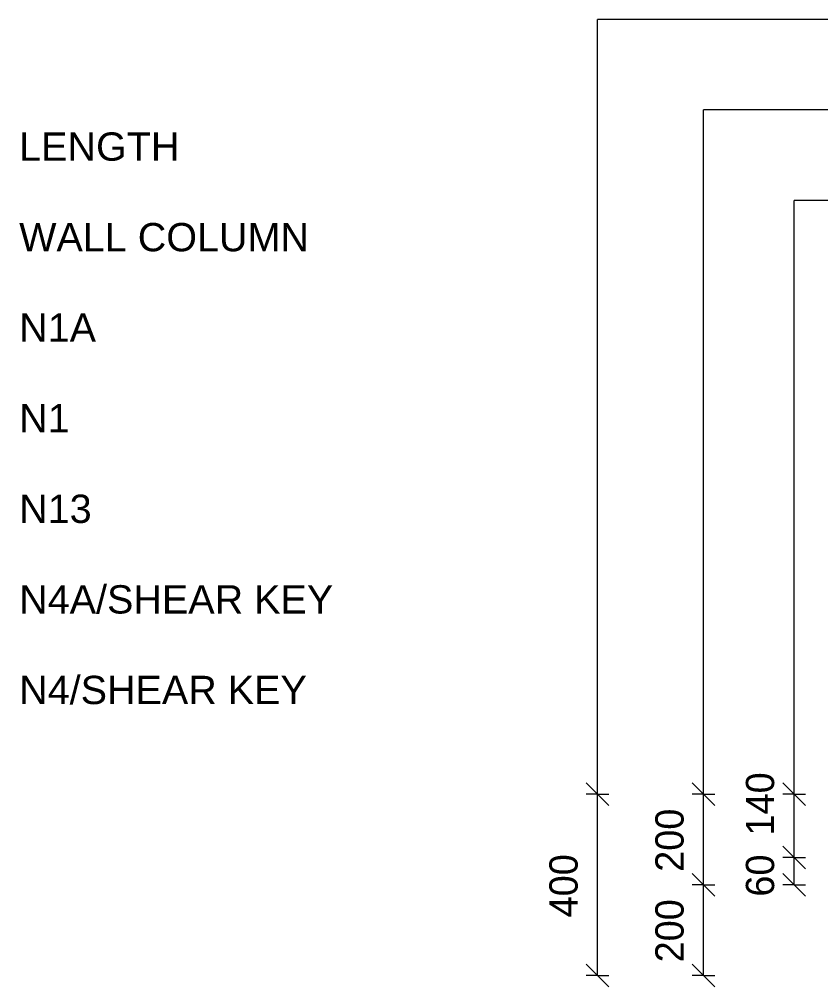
# Model space of a CAD drawing. Header units: millimetres. Extents: x -2992 to 12313, y -2035 to 19954.
# Drawn here: x 1406 to 3177, y 17710 to 19846 of the extents above; entities that cross this region are included whole.
import ezdxf

# ---------------------------------------------------------------- set-up
doc = ezdxf.new("R2010")
doc.units = ezdxf.units.MM
for name, color, linetype, lineweight in [('A-ANNO-DIMS', 211, 'Continuous', 9), ('A-ANNO-DIMS-25', 211, 'Continuous', 9), ('A-DETL-MBND', 5, 'Continuous', 18), ('G-ANNO-TEXT', 231, 'Continuous', 9)]:
    doc.layers.add(name, color=color, linetype=linetype, lineweight=lineweight)
doc.styles.add('Arial_1', font='arial.ttf', dxfattribs={"height": 62.5})
doc.styles.add('Nirmala UI Semilight_1', font='NirmalaS.ttf', dxfattribs={"height": 62.5})
doc.dimstyles.new('Arrow_Filled_-_2_5_NI_UI', dxfattribs={"dimscale": 304.8, "dimtxt": 65.460247, "dimasz": 0.164042, "dimexe": 0.082021, "dimexo": 0.0625, "dimgap": 0.082021, "dimtad": 1, "dimdec": 4, "dimzin": 0, "dimdsep": 46, "dimtxsty": 'Nirmala UI Semilight_1', "dimblk1": 'OBLIQUE', "dimblk2": 'OBLIQUE', "dimsah": 1, "dimcen": 0.09, "dimazin": 0, "dimtfac": 1, "dimtdec": 4, "dimtix": 1, "dimtmove": 0, "dimatfit": 3, "dimfxl": 0.082021, "dimfxlon": 1, "dimtvp": 1, "dimtolj": 1, "dimtzin": 0, "dimarcsym": 2})
doc.dimstyles.new('Arrow_Filled_-_2_5_NI_UI_1', dxfattribs={"dimscale": 304.8, "dimtxt": 65.460247, "dimasz": 0.164042, "dimexe": 0.082021, "dimexo": 0.0625, "dimgap": 0.082021, "dimtad": 1, "dimdec": 4, "dimzin": 0, "dimdsep": 46, "dimtxsty": 'Nirmala UI Semilight_1', "dimblk1": 'OBLIQUE', "dimblk2": 'OBLIQUE', "dimsah": 1, "dimcen": 0.09, "dimazin": 0, "dimtfac": 1, "dimtdec": 4, "dimtix": 1, "dimtmove": 2, "dimatfit": 3, "dimfxl": 0.082021, "dimfxlon": 1, "dimtvp": 1, "dimtolj": 1, "dimtzin": 0, "dimarcsym": 2})

# ---------------------------------------------------------------- blocks, each defined once
blk = doc.blocks.new('DIMBLOCK59-Elevation Top Copy 1')
at = {"layer": 'A-ANNO-DIMS-25'}
for p, q in [((3117.9, 17995.4), (3092.9, 18020.4)), ((3117.9, 17995.4), (3092.9, 17995.4)), ((3117.9, 17935.4), (3117.9, 17995.4)), ((3117.9, 17995.4), (3142.9, 17970.4)), ((3117.9, 17995.4), (3142.9, 17995.4)), ((3117.9, 17935.4), (3092.9, 17960.4)), ((3117.9, 17935.4), (3092.9, 17935.4)), ((3117.9, 17935.4), (3142.9, 17910.4)), ((3117.9, 17935.4), (3142.9, 17935.4))]:
    blk.add_line(p, q, dxfattribs=at)
at = {"layer": 'A-ANNO-DIMS-25', "color": 0, "insert": (3011.4, 17909.2), "char_height": 62.5, "width": 114.258, "attachment_point": 1, "rotation": 90, "line_spacing_factor": 1.142579, "style": 'Nirmala UI Semilight_1'}
blk.add_mtext('60', dxfattribs=at)
blk = doc.blocks.new('_Oblique')
at = {"color": 0, "linetype": 'ByBlock', "lineweight": -2}
blk.add_line((-0.5, -0.5), (0.5, 0.5), dxfattribs=at)
blk = doc.blocks.new('DIMBLOCK60-Elevation Top Copy 1')
at = {"layer": 'A-ANNO-DIMS-25'}
for p, q in [((3117.9, 18135.4), (3092.9, 18160.4)), ((3117.9, 18135.4), (3092.9, 18135.4)), ((3117.9, 17995.4), (3117.9, 18135.4)), ((3117.9, 18135.4), (3142.9, 18110.4)), ((3117.9, 18135.4), (3142.9, 18135.4)), ((3117.9, 17995.4), (3092.9, 18020.4)), ((3117.9, 17995.4), (3092.9, 17995.4)), ((3117.9, 17995.4), (3142.9, 17970.4)), ((3117.9, 17995.4), (3142.9, 17995.4))]:
    blk.add_line(p, q, dxfattribs=at)
at = {"layer": 'A-ANNO-DIMS-25', "color": 0, "insert": (3011.4, 18044.2), "char_height": 62.5, "width": 155.676, "attachment_point": 1, "rotation": 90, "line_spacing_factor": 1.142579, "style": 'Nirmala UI Semilight_1'}
blk.add_mtext('140', dxfattribs=at)
blk = doc.blocks.new('DIMBLOCK61-Elevation Top Copy 1')
at = {"layer": 'A-ANNO-DIMS-25'}
for p, q in [((2917.9, 17935.4), (2892.9, 17960.4)), ((2917.9, 17935.4), (2892.9, 17935.4)), ((2917.9, 17735.4), (2917.9, 17935.4)), ((2917.9, 17935.4), (2942.9, 17910.4)), ((2917.9, 17935.4), (2942.9, 17935.4)), ((2917.9, 17735.4), (2892.9, 17760.4)), ((2917.9, 17735.4), (2892.9, 17735.4)), ((2917.9, 17735.4), (2942.9, 17710.4)), ((2917.9, 17735.4), (2942.9, 17735.4))]:
    blk.add_line(p, q, dxfattribs=at)
at = {"layer": 'A-ANNO-DIMS-25', "color": 0, "insert": (2811.4, 17764), "char_height": 62.5, "width": 171.387, "attachment_point": 1, "rotation": 90, "line_spacing_factor": 1.142579, "style": 'Nirmala UI Semilight_1'}
blk.add_mtext('200', dxfattribs=at)
blk = doc.blocks.new('DIMBLOCK62-Elevation Top Copy 1')
at = {"layer": 'A-ANNO-DIMS-25'}
for p, q in [((2917.9, 18135.4), (2892.9, 18160.4)), ((2917.9, 18135.4), (2892.9, 18135.4)), ((2917.9, 17935.4), (2917.9, 18135.4)), ((2917.9, 18135.4), (2942.9, 18110.4)), ((2917.9, 18135.4), (2942.9, 18135.4)), ((2917.9, 17935.4), (2892.9, 17960.4)), ((2917.9, 17935.4), (2892.9, 17935.4)), ((2917.9, 17935.4), (2942.9, 17910.4)), ((2917.9, 17935.4), (2942.9, 17935.4))]:
    blk.add_line(p, q, dxfattribs=at)
at = {"layer": 'A-ANNO-DIMS-25', "color": 0, "insert": (2811.4, 17964), "char_height": 62.5, "width": 171.387, "attachment_point": 1, "rotation": 90, "line_spacing_factor": 1.142579, "style": 'Nirmala UI Semilight_1'}
blk.add_mtext('200', dxfattribs=at)
blk = doc.blocks.new('DIMBLOCK66-Elevation Top Copy 1')
at = {"layer": 'A-ANNO-DIMS-25'}
for p, q in [((2683.8, 18135.4), (2658.8, 18160.4)), ((2683.8, 18135.4), (2658.8, 18135.4)), ((2683.8, 17735.4), (2683.8, 18135.4)), ((2683.8, 18135.4), (2708.8, 18110.4)), ((2683.8, 18135.4), (2708.8, 18135.4)), ((2683.8, 17735.4), (2658.8, 17760.4)), ((2683.8, 17735.4), (2658.8, 17735.4)), ((2683.8, 17735.4), (2708.8, 17710.4)), ((2683.8, 17735.4), (2708.8, 17735.4))]:
    blk.add_line(p, q, dxfattribs=at)
at = {"layer": 'A-ANNO-DIMS-25', "color": 0, "insert": (2577.3, 17863.4), "char_height": 62.5, "width": 172.815, "attachment_point": 1, "rotation": 90, "line_spacing_factor": 1.142579, "style": 'Nirmala UI Semilight_1'}
blk.add_mtext('400', dxfattribs=at)

msp = doc.modelspace()

# ---------------------------------------------------------------- linework, layer by layer
at = {"layer": 'A-DETL-MBND'}
for p, q in [((2683.82854, 18135.4305), (2683.82854, 19846.19186)), ((4114.00946, 19846.19186), (2683.82854, 19846.19186)), ((2917.89676, 18135.4305), (2917.89676, 19646.19186)), ((4114.00946, 19646.19186), (2917.89676, 19646.19186)), ((3117.89676, 18135.4305), (3117.89676, 19446.19186)), ((4114.00946, 19446.19186), (3117.89676, 19446.19186))]:
    msp.add_line(p, q, dxfattribs=at)

# ---------------------------------------------------------------- texts
at = {"layer": 'G-ANNO-TEXT', "color": 7, "char_height": 62.5, "attachment_point": 1, "style": 'Arial_1'}
for s, insert, width in [('LENGTH', (1405.97926, 19596.54379), 428.9028125), ('WALL COLUMN', (1405.97926, 19396.54379), 775.6326562), ('N1A', (1405.97926, 19196.77917), 204.4303125), ('N1', (1405.97926, 18996.77917), 134.2826563), ('N13', (1405.97926, 18796.77917), 192.405), ('N4A/SHEAR KEY', (1405.97926, 18596.77917), 837.7634375), ('N4/SHEAR KEY', (1405.97926, 18396.77917), 767.6157813)]:
    msp.add_mtext(s, dxfattribs=dict(at, insert=insert, width=width))

# ---------------------------------------------------------------- dimensions: what is measured, and where the dimension line sits
at = {"layer": 'A-ANNO-DIMS'}
for base, p1, p2, override, picture, middle in [((3117.89676, 18135.4305), (3142.89676, 17995.4305), (3142.89676, 18135.4305), {"dimpost": '<>', "dimfxl": 140}, 'DIMBLOCK60-Elevation Top Copy 1', (3053.02045, 18122.07411)), ((3117.89676, 17995.4305), (3142.89676, 17935.4305), (3142.89676, 17995.4305), {"dimpost": '<>', "dimfxl": 60}, 'DIMBLOCK59-Elevation Top Copy 1', (3053.02045, 17966.32381))]:
    dim = msp.add_linear_dim(base=base, p1=p1, p2=p2, angle=90, dimstyle='Arrow_Filled_-_2_5_NI_UI_1', override=override, dxfattribs=at)
    dim.commit()
    dim.dimension.update_dxf_attribs({"geometry": picture, "text_midpoint": middle, "dimtype": 160, "text_rotation": 90})
for base, p1, p2, override, picture, middle in [((2683.82854, 18135.4305), (2708.82854, 17735.4305), (2708.82854, 18135.4305), {"dimpost": '<>', "dimfxl": 400}, 'DIMBLOCK66-Elevation Top Copy 1', (2626.53251, 17935.4305)), ((2917.89676, 18135.4305), (2942.89676, 17935.4305), (2942.89676, 18135.4305), {"dimpost": '<>', "dimfxl": 200}, 'DIMBLOCK62-Elevation Top Copy 1', (2860.60073, 18035.4305)), ((2917.89676, 17935.4305), (2942.89676, 17735.4305), (2942.89676, 17935.4305), {"dimpost": '<>', "dimfxl": 200}, 'DIMBLOCK61-Elevation Top Copy 1', (2860.60073, 17835.4305))]:
    dim = msp.add_linear_dim(base=base, p1=p1, p2=p2, angle=90, dimstyle='Arrow_Filled_-_2_5_NI_UI', override=override, dxfattribs=at)
    dim.commit()
    dim.dimension.update_dxf_attribs({"geometry": picture, "text_midpoint": middle})

doc.saveas('drawing.dxf')
